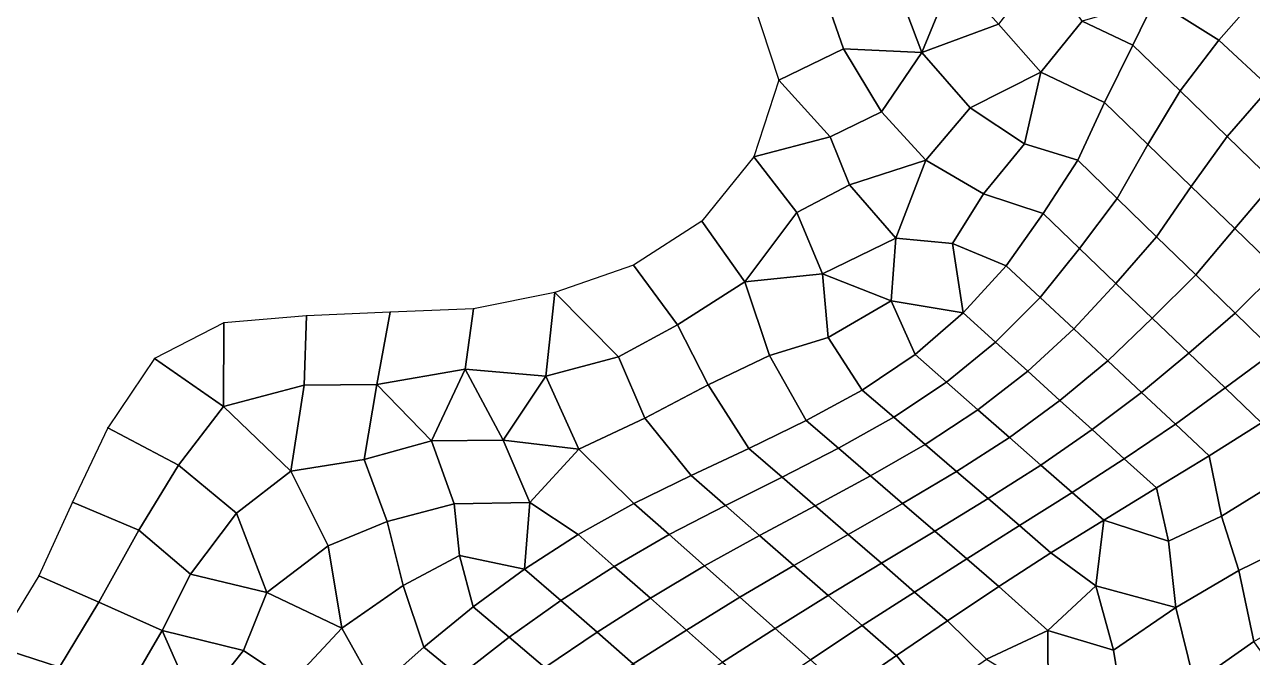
# Model space of a CAD drawing. Extents: x 727294 to 731543, y 8575035 to 8579824.
# Drawn here: x 729828.5 to 730122.8, y 8577305.5 to 8577457.3 of the extents above; entities that cross this region are included whole.
import ezdxf

# ---------------------------------------------------------------- set-up
doc = ezdxf.new("R2010")
doc.units = 0
for name, color, linetype in [('MESH_BOUND', 25, 'CONTINUOUS'), ('MESH_ELEMS', 250, 'CONTINUOUS'), ('MESH_NODES', 18, 'CONTINUOUS')]:
    doc.layers.add(name, color=color, linetype=linetype)

msp = doc.modelspace()

# ---------------------------------------------------------------- linework, layer by layer
at = {"layer": 'MESH_BOUND', "color": 25}
for points in [[(730003.04, 8577462.88, 38.17), (730009.33, 8577443.92, 38.17)], [(730009.33, 8577443.92, 38.17), (730003.28, 8577425.53, 38.17)], [(730003.28, 8577425.53, 38.17), (729990.87, 8577410.11, 38.17)], [(729990.87, 8577410.11, 38.17), (729974.46, 8577399.58, 38.17)], [(729974.46, 8577399.58, 38.17), (729955.6, 8577392.99, 38.17)], [(729955.6, 8577392.99, 38.17), (729936.1, 8577389.13, 38.17)], [(729896.13, 8577387.4, 38.17), (729876.29, 8577385.73, 38.17)], [(729916.11, 8577388.31, 38.17), (729896.13, 8577387.4, 38.17)], [(729936.1, 8577389.13, 38.17), (729916.11, 8577388.31, 38.17)], [(729876.29, 8577385.73, 38.17), (729859.66, 8577377.17, 38.17)], [(729859.66, 8577377.17, 38.17), (729848.51, 8577360.62, 38.17)], [(729848.51, 8577360.62, 38.17), (729839.97, 8577342.77, 38.17)], [(729839.97, 8577342.77, 38.17), (729831.91, 8577325.13, 38.17)], [(729831.91, 8577325.13, 38.17), (729821.52, 8577308.17, 38.17)]]:
    msp.add_polyline3d(points, dxfattribs=at)
at = {"layer": 'MESH_ELEMS', "color": 179}
for points in [[(730024.84, 8577451.46, 38.17), (730043.58, 8577450.59, 37.77), (730035.27, 8577472.61, 36.86), (730019.38, 8577467.14, 38.17)], [(730043.58, 8577450.59, 37.77), (730051.31, 8577469.44, 34.18), (730035.27, 8577472.61, 36.86), (730043.58, 8577450.59, 37.77)], [(730114.78, 8577453.56, 32.83), (730123.83, 8577463.87, 32.73), (730110.31, 8577473.94, 33.01), (730099.46, 8577463.15, 33.05)], [(730051.31, 8577469.44, 34.18), (730043.58, 8577450.59, 37.77), (730061.96, 8577457.4, 33.84), (730051.31, 8577469.44, 34.18)], [(730061.96, 8577457.4, 33.84), (730072.11, 8577445.87, 33.4), (730082.01, 8577458.09, 33.48), (730072.91, 8577471.49, 33.97)], [(730009.33, 8577443.92, 38.17), (730024.84, 8577451.46, 38.17), (730019.38, 8577467.14, 38.17), (730003.04, 8577462.88, 38.17)], [(730082.01, 8577458.09, 33.48), (730094.2, 8577452.3, 33.35), (730099.46, 8577463.15, 33.05), (730082.01, 8577458.09, 33.48)], [(730094.2, 8577452.3, 33.35), (730105.48, 8577441.37, 33.06), (730114.78, 8577453.56, 32.83), (730099.46, 8577463.15, 33.05)], [(730123.83, 8577463.87, 32.73), (730114.78, 8577453.56, 32.83), (730127.01, 8577442.21, 32.68), (730139.67, 8577452.41, 32.57)], [(730055.15, 8577437.3, 33.38), (730072.11, 8577445.87, 33.4), (730061.96, 8577457.4, 33.84), (730043.58, 8577450.59, 37.77)], [(730087.4, 8577438.61, 33.35), (730094.2, 8577452.3, 33.35), (730082.01, 8577458.09, 33.48), (730072.11, 8577445.87, 33.4)], [(730024.84, 8577451.46, 38.17), (730009.33, 8577443.92, 38.17), (730021.58, 8577430.36, 38.17), (730033.95, 8577436.38, 38.17)], [(730024.84, 8577451.46, 38.17), (730033.95, 8577436.38, 38.17), (730043.58, 8577450.59, 37.77), (730024.84, 8577451.46, 38.17)], [(730094.2, 8577452.3, 33.35), (730087.4, 8577438.61, 33.35), (730097.79, 8577428.54, 33.08), (730105.48, 8577441.37, 33.06)], [(730127.01, 8577442.21, 32.68), (730114.78, 8577453.56, 32.83), (730105.48, 8577441.37, 33.06), (730116.77, 8577430.43, 32.9)], [(730033.95, 8577436.38, 38.17), (730044.54, 8577424.78, 33.67), (730055.15, 8577437.3, 33.38), (730043.58, 8577450.59, 37.77)], [(730072.11, 8577445.87, 33.4), (730055.15, 8577437.3, 33.38), (730068.16, 8577428.65, 33.42), (730072.11, 8577445.87, 33.4)], [(730080.94, 8577424.76, 33.25), (730087.4, 8577438.61, 33.35), (730072.11, 8577445.87, 33.4), (730068.16, 8577428.65, 33.42)], [(730003.28, 8577425.53, 38.17), (730021.58, 8577430.36, 38.17), (730009.33, 8577443.92, 38.17), (730003.28, 8577425.53, 38.17)], [(730105.48, 8577441.37, 33.06), (730097.79, 8577428.54, 33.08), (730108.18, 8577418.47, 32.97), (730116.77, 8577430.43, 32.9)], [(730116.77, 8577430.43, 32.9), (730128.05, 8577419.5, 32.8), (730136.36, 8577429.95, 32.65), (730127.01, 8577442.21, 32.68)], [(730058.36, 8577416.69, 33.26), (730068.16, 8577428.65, 33.42), (730055.15, 8577437.3, 33.38), (730044.54, 8577424.78, 33.67)], [(730087.4, 8577438.61, 33.35), (730080.94, 8577424.76, 33.25), (730090.38, 8577415.58, 33.16), (730097.79, 8577428.54, 33.08)], [(730033.95, 8577436.38, 38.17), (730021.58, 8577430.36, 38.17), (730026.28, 8577418.84, 38.17), (730044.54, 8577424.78, 33.67)], [(730013.65, 8577412.24, 38.17), (730026.28, 8577418.84, 38.17), (730021.58, 8577430.36, 38.17), (730003.28, 8577425.53, 38.17)], [(730072.63, 8577411.93, 33.23), (730080.94, 8577424.76, 33.25), (730068.16, 8577428.65, 33.42), (730058.36, 8577416.69, 33.26)], [(730097.79, 8577428.54, 33.08), (730090.38, 8577415.58, 33.16), (730099.83, 8577406.4, 33.1), (730108.18, 8577418.47, 32.97)], [(730116.77, 8577430.43, 32.9), (730108.18, 8577418.47, 32.97), (730118.57, 8577408.4, 32.94), (730128.05, 8577419.5, 32.8)], [(729990.87, 8577410.11, 38.17), (730001.15, 8577395.61, 38.17), (730013.65, 8577412.24, 38.17), (730003.28, 8577425.53, 38.17)], [(730026.28, 8577418.84, 38.17), (730037.36, 8577406.07, 33.14), (730044.54, 8577424.78, 33.67), (730026.28, 8577418.84, 38.17)], [(730050.95, 8577404.79, 33.19), (730058.36, 8577416.69, 33.26), (730044.54, 8577424.78, 33.67), (730037.36, 8577406.07, 33.14)], [(730080.94, 8577424.76, 33.25), (730072.63, 8577411.93, 33.23), (730081.36, 8577403.57, 33.13), (730090.38, 8577415.58, 33.16)], [(730019.8, 8577397.51, 38.09), (730037.36, 8577406.07, 33.14), (730026.28, 8577418.84, 38.17), (730013.65, 8577412.24, 38.17)], [(730128.05, 8577419.5, 32.8), (730118.57, 8577408.4, 32.94), (730128.97, 8577398.33, 32.3), (730139.33, 8577408.57, 32.52)], [(730063.8, 8577399.46, 33.21), (730072.63, 8577411.93, 33.23), (730058.36, 8577416.69, 33.26), (730050.95, 8577404.79, 33.19)], [(730108.18, 8577418.47, 32.97), (730099.83, 8577406.4, 33.1), (730109.27, 8577397.23, 32.92), (730118.57, 8577408.4, 32.94)], [(730090.38, 8577415.58, 33.16), (730081.36, 8577403.57, 33.13), (730090.1, 8577395.22, 33.16), (730099.83, 8577406.4, 33.1)], [(729985.06, 8577385.29, 38.16), (730001.15, 8577395.61, 38.17), (729990.87, 8577410.11, 38.17), (729974.46, 8577399.58, 38.17)], [(730001.15, 8577395.61, 38.17), (730019.8, 8577397.51, 38.09), (730013.65, 8577412.24, 38.17), (730001.15, 8577395.61, 38.17)], [(730072.63, 8577411.93, 33.23), (730063.8, 8577399.46, 33.21), (730071.91, 8577391.87, 33.07), (730081.36, 8577403.57, 33.13)], [(730118.57, 8577408.4, 32.94), (730109.27, 8577397.23, 32.92), (730118.71, 8577388.05, 29.96), (730128.97, 8577398.33, 32.3)], [(730037.36, 8577406.07, 33.14), (730019.8, 8577397.51, 38.09), (730036.24, 8577391.01, 33.06), (730037.36, 8577406.07, 33.14)], [(730050.95, 8577404.79, 33.19), (730037.36, 8577406.07, 33.14), (730036.24, 8577391.01, 33.06), (730053.53, 8577388.16, 33.07)], [(730063.8, 8577399.46, 33.21), (730050.95, 8577404.79, 33.19), (730053.53, 8577388.16, 33.07), (730063.8, 8577399.46, 33.21)], [(730099.83, 8577406.4, 33.1), (730090.1, 8577395.22, 33.16), (730098.83, 8577386.86, 32.57), (730109.27, 8577397.23, 32.92)], [(730081.36, 8577403.57, 33.13), (730071.91, 8577391.87, 33.07), (730080.02, 8577384.28, 32.68), (730090.1, 8577395.22, 33.16)], [(729970.85, 8577377.57, 38.16), (729985.06, 8577385.29, 38.16), (729974.46, 8577399.58, 38.17), (729955.6, 8577392.99, 38.17)], [(730063.8, 8577399.46, 33.21), (730053.53, 8577388.16, 33.07), (730061.24, 8577381.16, 33.06), (730071.91, 8577391.87, 33.07)], [(730128.97, 8577398.33, 32.3), (730118.71, 8577388.05, 29.96), (730128.15, 8577378.87, 29.28), (730139.36, 8577388.26, 29.86)], [(729985.06, 8577385.29, 38.16), (729992.36, 8577370.93, 32.65), (730007.08, 8577377.96, 32.74), (730001.15, 8577395.61, 38.17)], [(730021.15, 8577382.23, 33), (730019.8, 8577397.51, 38.09), (730001.15, 8577395.61, 38.17), (730007.08, 8577377.96, 32.74)], [(730019.8, 8577397.51, 38.09), (730021.15, 8577382.23, 33), (730036.24, 8577391.01, 33.06), (730019.8, 8577397.51, 38.09)], [(730109.27, 8577397.23, 32.92), (730098.83, 8577386.86, 32.57), (730107.56, 8577378.51, 29.37), (730118.71, 8577388.05, 29.96)], [(729953.43, 8577372.98, 38.16), (729955.6, 8577392.99, 38.17), (729936.1, 8577389.13, 38.17), (729934.15, 8577374.61, 38.17)], [(729955.6, 8577392.99, 38.17), (729953.43, 8577372.98, 38.16), (729970.85, 8577377.57, 38.16), (729955.6, 8577392.99, 38.17)], [(730090.1, 8577395.22, 33.16), (730080.02, 8577384.28, 32.68), (730088.13, 8577376.68, 29.9), (730098.83, 8577386.86, 32.57)], [(730041.96, 8577378.19, 33.04), (730036.24, 8577391.01, 33.06), (730021.15, 8577382.23, 33), (730029.32, 8577369.62, 33.01)], [(730053.53, 8577388.16, 33.07), (730036.24, 8577391.01, 33.06), (730041.96, 8577378.19, 33.04), (730053.53, 8577388.16, 33.07)], [(730071.91, 8577391.87, 33.07), (730061.24, 8577381.16, 33.06), (730068.96, 8577374.16, 31.24), (730080.02, 8577384.28, 32.68)], [(729895.57, 8577370.78, 38.17), (729896.13, 8577387.4, 38.17), (729876.29, 8577385.73, 38.17), (729876.19, 8577365.69, 38.17)], [(729912.94, 8577371, 38.17), (729916.11, 8577388.31, 38.17), (729896.13, 8577387.4, 38.17), (729895.57, 8577370.78, 38.17)], [(729934.15, 8577374.61, 38.17), (729936.1, 8577389.13, 38.17), (729916.11, 8577388.31, 38.17), (729912.94, 8577371, 38.17)], [(730053.53, 8577388.16, 33.07), (730041.96, 8577378.19, 33.04), (730049.49, 8577371.56, 32.96), (730061.24, 8577381.16, 33.06)], [(730098.83, 8577386.86, 32.57), (730088.13, 8577376.68, 29.9), (730096.25, 8577369.09, 29.38), (730107.56, 8577378.51, 29.37)], [(730118.71, 8577388.05, 29.96), (730107.56, 8577378.51, 29.37), (730116.3, 8577370.15, 29.45), (730128.15, 8577378.87, 29.28)], [(729876.19, 8577365.69, 38.17), (729876.29, 8577385.73, 38.17), (729859.66, 8577377.17, 38.17), (729876.19, 8577365.69, 38.17)], [(729970.85, 8577377.57, 38.16), (729977.17, 8577362.87, 32.5), (729992.36, 8577370.93, 32.65), (729985.06, 8577385.29, 38.16)], [(730080.02, 8577384.28, 32.68), (730068.96, 8577374.16, 31.24), (730076.67, 8577367.16, 29.42), (730088.13, 8577376.68, 29.9)], [(730021.15, 8577382.23, 33), (730007.08, 8577377.96, 32.74), (730015.88, 8577362.35, 32.82), (730029.32, 8577369.62, 33.01)], [(730061.24, 8577381.16, 33.06), (730049.49, 8577371.56, 32.96), (730057.03, 8577364.93, 31.55), (730068.96, 8577374.16, 31.24)], [(730002.14, 8577355.64, 32.53), (730015.88, 8577362.35, 32.82), (730007.08, 8577377.96, 32.74), (729992.36, 8577370.93, 32.65)], [(730041.96, 8577378.19, 33.04), (730029.32, 8577369.62, 33.01), (730036.86, 8577363.12, 32.63), (730049.49, 8577371.56, 32.96)], [(730107.56, 8577378.51, 29.37), (730096.25, 8577369.09, 29.38), (730104.36, 8577361.5, 29.86), (730116.3, 8577370.15, 29.45)], [(730128.15, 8577378.87, 29.28), (730116.3, 8577370.15, 29.45), (730125.03, 8577361.8, 31.03), (730137.59, 8577369.7, 30.09)], [(729865.39, 8577351.64, 38.17), (729876.19, 8577365.69, 38.17), (729859.66, 8577377.17, 38.17), (729848.51, 8577360.62, 38.17)], [(729961.4, 8577355.5, 32.64), (729977.17, 8577362.87, 32.5), (729970.85, 8577377.57, 38.16), (729953.43, 8577372.98, 38.16)], [(730088.13, 8577376.68, 29.9), (730076.67, 8577367.16, 29.42), (730084.38, 8577360.17, 29.44), (730096.25, 8577369.09, 29.38)], [(729926.02, 8577357.44, 38.11), (729934.15, 8577374.61, 38.17), (729912.94, 8577371, 38.17), (729926.02, 8577357.44, 38.11)], [(729926.02, 8577357.44, 38.11), (729943.27, 8577357.66, 36.21), (729934.15, 8577374.61, 38.17), (729926.02, 8577357.44, 38.11)], [(729934.15, 8577374.61, 38.17), (729943.27, 8577357.66, 36.21), (729953.43, 8577372.98, 38.16), (729934.15, 8577374.61, 38.17)], [(729953.43, 8577372.98, 38.16), (729943.27, 8577357.66, 36.21), (729961.4, 8577355.5, 32.64), (729953.43, 8577372.98, 38.16)], [(730068.96, 8577374.16, 31.24), (730057.03, 8577364.93, 31.55), (730064.56, 8577358.3, 29.4), (730076.67, 8577367.16, 29.42)], [(729895.57, 8577370.78, 38.17), (729876.19, 8577365.69, 38.17), (729892.32, 8577350.19, 38.17), (729895.57, 8577370.78, 38.17)], [(729909.89, 8577353.02, 38.17), (729912.94, 8577371, 38.17), (729895.57, 8577370.78, 38.17), (729892.32, 8577350.19, 38.17)], [(729912.94, 8577371, 38.17), (729909.89, 8577353.02, 38.17), (729926.02, 8577357.44, 38.11), (729912.94, 8577371, 38.17)], [(729988.3, 8577349.14, 32.37), (730002.14, 8577355.64, 32.53), (729992.36, 8577370.93, 32.65), (729977.17, 8577362.87, 32.5)], [(730029.32, 8577369.62, 33.01), (730015.88, 8577362.35, 32.82), (730023.58, 8577355.72, 31.88), (730036.86, 8577363.12, 32.63)], [(730049.49, 8577371.56, 32.96), (730036.86, 8577363.12, 32.63), (730044.4, 8577356.62, 29.39), (730057.03, 8577364.93, 31.55)], [(730096.25, 8577369.09, 29.38), (730084.38, 8577360.17, 29.44), (730092.1, 8577353.17, 30.17), (730104.36, 8577361.5, 29.86)], [(730116.3, 8577370.15, 29.45), (730104.36, 8577361.5, 29.86), (730112.47, 8577353.91, 32.01), (730125.03, 8577361.8, 31.03)], [(730076.67, 8577367.16, 29.42), (730064.56, 8577358.3, 29.4), (730072.1, 8577351.67, 29.59), (730084.38, 8577360.17, 29.44)], [(729879.33, 8577340.1, 38.17), (729892.32, 8577350.19, 38.17), (729876.19, 8577365.69, 38.17), (729865.39, 8577351.64, 38.17)], [(730036.86, 8577363.12, 32.63), (730023.58, 8577355.72, 31.88), (730031.28, 8577349.1, 30.1), (730044.4, 8577356.62, 29.39)], [(730057.03, 8577364.93, 31.55), (730044.4, 8577356.62, 29.39), (730051.93, 8577350.12, 28.58), (730064.56, 8577358.3, 29.4)], [(729855.88, 8577336.08, 38.17), (729865.39, 8577351.64, 38.17), (729848.51, 8577360.62, 38.17), (729839.97, 8577342.77, 38.17)], [(729977.17, 8577362.87, 32.5), (729961.4, 8577355.5, 32.64), (729974.55, 8577342.48, 32.52), (729988.3, 8577349.14, 32.37)], [(730015.88, 8577362.35, 32.82), (730002.14, 8577355.64, 32.53), (730010.08, 8577348.75, 31.62), (730023.58, 8577355.72, 31.88)], [(730084.38, 8577360.17, 29.44), (730072.1, 8577351.67, 29.59), (730079.63, 8577345.05, 32.12), (730092.1, 8577353.17, 30.17)], [(730104.36, 8577361.5, 29.86), (730092.1, 8577353.17, 30.17), (730099.81, 8577346.17, 32.36), (730112.47, 8577353.91, 32.01)], [(730112.47, 8577353.91, 32.01), (730115.39, 8577339.42, 32.97), (730129.27, 8577347.97, 32.96), (730125.03, 8577361.8, 31.03)], [(729915.39, 8577338.12, 32.76), (729931.46, 8577342.4, 32.79), (729926.02, 8577357.44, 38.11), (729909.89, 8577353.02, 38.17)], [(729943.27, 8577357.66, 36.21), (729926.02, 8577357.44, 38.11), (729931.46, 8577342.4, 32.79), (729949.66, 8577342.72, 32.55)], [(729949.66, 8577342.72, 32.55), (729961.4, 8577355.5, 32.64), (729943.27, 8577357.66, 36.21), (729949.66, 8577342.72, 32.55)], [(730064.56, 8577358.3, 29.4), (730051.93, 8577350.12, 28.58), (730059.47, 8577343.63, 29.91), (730072.1, 8577351.67, 29.59)], [(729961.4, 8577355.5, 32.64), (729949.66, 8577342.72, 32.55), (729961.23, 8577334.99, 32.55), (729974.55, 8577342.48, 32.52)], [(730002.14, 8577355.64, 32.53), (729988.3, 8577349.14, 32.37), (729996.5, 8577341.95, 30.27), (730010.08, 8577348.75, 31.62)], [(730023.58, 8577355.72, 31.88), (730010.08, 8577348.75, 31.62), (730018.01, 8577341.87, 29.47), (730031.28, 8577349.1, 30.1)], [(730044.4, 8577356.62, 29.39), (730031.28, 8577349.1, 30.1), (730038.98, 8577342.47, 27.84), (730051.93, 8577350.12, 28.58)], [(729855.88, 8577336.08, 38.17), (729868.25, 8577325.48, 38.17), (729879.33, 8577340.1, 38.17), (729865.39, 8577351.64, 38.17)], [(729909.89, 8577353.02, 38.17), (729892.32, 8577350.19, 38.17), (729901.27, 8577332.31, 32.6), (729915.39, 8577338.12, 32.76)], [(730072.1, 8577351.67, 29.59), (730059.47, 8577343.63, 29.91), (730067, 8577337.13, 32.29), (730079.63, 8577345.05, 32.12)], [(730092.1, 8577353.17, 30.17), (730079.63, 8577345.05, 32.12), (730087.17, 8577338.42, 32.44), (730099.81, 8577346.17, 32.36)], [(730115.39, 8577339.42, 32.97), (730112.47, 8577353.91, 32.01), (730099.81, 8577346.17, 32.36), (730102.74, 8577333.42, 32.84)], [(729879.33, 8577340.1, 38.17), (729886.58, 8577321.13, 32.68), (729901.27, 8577332.31, 32.6), (729892.32, 8577350.19, 38.17)], [(729988.3, 8577349.14, 32.37), (729974.55, 8577342.48, 32.52), (729983.01, 8577334.98, 30.09), (729996.5, 8577341.95, 30.27)], [(730010.08, 8577348.75, 31.62), (729996.5, 8577341.95, 30.27), (730004.7, 8577334.75, 29.86), (730018.01, 8577341.87, 29.47)], [(730031.28, 8577349.1, 30.1), (730018.01, 8577341.87, 29.47), (730025.94, 8577334.99, 28.27), (730038.98, 8577342.47, 27.84)], [(730051.93, 8577350.12, 28.58), (730038.98, 8577342.47, 27.84), (730046.68, 8577335.84, 28.64), (730059.47, 8577343.63, 29.91)], [(730102.74, 8577333.42, 32.84), (730099.81, 8577346.17, 32.36), (730087.17, 8577338.42, 32.44), (730102.74, 8577333.42, 32.84)], [(730115.39, 8577339.42, 32.97), (730119.54, 8577326.37, 32.97), (730132.8, 8577332.86, 32.87), (730129.27, 8577347.97, 32.96)], [(729846.33, 8577318.81, 38.17), (729855.88, 8577336.08, 38.17), (729839.97, 8577342.77, 38.17), (729831.91, 8577325.13, 38.17)], [(729932.74, 8577330, 32.77), (729931.46, 8577342.4, 32.79), (729915.39, 8577338.12, 32.76), (729919.3, 8577322.8, 32.6)], [(729932.74, 8577330, 32.77), (729948.37, 8577326.72, 32.67), (729949.66, 8577342.72, 32.55), (729931.46, 8577342.4, 32.79)], [(729961.23, 8577334.99, 32.55), (729949.66, 8577342.72, 32.55), (729948.37, 8577326.72, 32.67), (729961.23, 8577334.99, 32.55)], [(729974.55, 8577342.48, 32.52), (729961.23, 8577334.99, 32.55), (729969.87, 8577327.35, 31.24), (729983.01, 8577334.98, 30.09)], [(730038.98, 8577342.47, 27.84), (730025.94, 8577334.99, 28.27), (730033.88, 8577328.11, 29.65), (730046.68, 8577335.84, 28.64)], [(730059.47, 8577343.63, 29.91), (730046.68, 8577335.84, 28.64), (730054.38, 8577329.21, 31.63), (730067, 8577337.13, 32.29)], [(730079.63, 8577345.05, 32.12), (730067, 8577337.13, 32.29), (730074.54, 8577330.63, 32.41), (730087.17, 8577338.42, 32.44)], [(729868.25, 8577325.48, 38.17), (729886.58, 8577321.13, 32.68), (729879.33, 8577340.1, 38.17), (729868.25, 8577325.48, 38.17)], [(729996.5, 8577341.95, 30.27), (729983.01, 8577334.98, 30.09), (729991.47, 8577327.48, 28.72), (730004.7, 8577334.75, 29.86)], [(730018.01, 8577341.87, 29.47), (730004.7, 8577334.75, 29.86), (730012.9, 8577327.56, 29.02), (730025.94, 8577334.99, 28.27)], [(730119.54, 8577326.37, 32.97), (730115.39, 8577339.42, 32.97), (730102.74, 8577333.42, 32.84), (730104.46, 8577317.5, 32.87)], [(729919.3, 8577322.8, 32.6), (729915.39, 8577338.12, 32.76), (729901.27, 8577332.31, 32.6), (729904.6, 8577312.54, 32.6)], [(730067, 8577337.13, 32.29), (730054.38, 8577329.21, 31.63), (730062.08, 8577322.58, 32.24), (730074.54, 8577330.63, 32.41)], [(730074.54, 8577330.63, 32.41), (730085.32, 8577322.67, 33.05), (730087.17, 8577338.42, 32.44), (730074.54, 8577330.63, 32.41)], [(730102.74, 8577333.42, 32.84), (730087.17, 8577338.42, 32.44), (730085.32, 8577322.67, 33.05), (730104.46, 8577317.5, 32.87)], [(729846.33, 8577318.81, 38.17), (729861.47, 8577312.02, 38.17), (729868.25, 8577325.48, 38.17), (729855.88, 8577336.08, 38.17)], [(729961.23, 8577334.99, 32.55), (729948.37, 8577326.72, 32.67), (729957.05, 8577319.16, 31.52), (729969.87, 8577327.35, 31.24)], [(729983.01, 8577334.98, 30.09), (729969.87, 8577327.35, 31.24), (729978.51, 8577319.71, 29.04), (729991.47, 8577327.48, 28.72)], [(730004.7, 8577334.75, 29.86), (729991.47, 8577327.48, 28.72), (729999.94, 8577319.99, 28.81), (730012.9, 8577327.56, 29.02)], [(730025.94, 8577334.99, 28.27), (730012.9, 8577327.56, 29.02), (730021.1, 8577320.36, 31.3), (730033.88, 8577328.11, 29.65)], [(730046.68, 8577335.84, 28.64), (730033.88, 8577328.11, 29.65), (730041.81, 8577321.22, 30.93), (730054.38, 8577329.21, 31.63)], [(729901.27, 8577332.31, 32.6), (729886.58, 8577321.13, 32.68), (729904.6, 8577312.54, 32.6), (729901.27, 8577332.31, 32.6)], [(730073.82, 8577311.97, 33.01), (730085.32, 8577322.67, 33.05), (730074.54, 8577330.63, 32.41), (730062.08, 8577322.58, 32.24)], [(730119.54, 8577326.37, 32.97), (730123.17, 8577309.34, 32.73), (730139.4, 8577318.64, 32.51), (730132.8, 8577332.86, 32.87)], [(729919.3, 8577322.8, 32.6), (729924.25, 8577307.97, 32.49), (729936.07, 8577317.67, 32.87), (729932.74, 8577330, 32.77)], [(729932.74, 8577330, 32.77), (729936.07, 8577317.67, 32.87), (729948.37, 8577326.72, 32.67), (729932.74, 8577330, 32.77)], [(730033.88, 8577328.11, 29.65), (730021.1, 8577320.36, 31.3), (730029.3, 8577313.17, 31.92), (730041.81, 8577321.22, 30.93)], [(730054.38, 8577329.21, 31.63), (730041.81, 8577321.22, 30.93), (730049.75, 8577314.34, 32.53), (730062.08, 8577322.58, 32.24)], [(729836.9, 8577303.21, 38.17), (729846.33, 8577318.81, 38.17), (729831.91, 8577325.13, 38.17), (729821.52, 8577308.17, 38.17)], [(729881, 8577307.17, 32.62), (729886.58, 8577321.13, 32.68), (729868.25, 8577325.48, 38.17), (729861.47, 8577312.02, 38.17)], [(729948.37, 8577326.72, 32.67), (729936.07, 8577317.67, 32.87), (729944.65, 8577310.4, 31.19), (729957.05, 8577319.16, 31.52)], [(729969.87, 8577327.35, 31.24), (729957.05, 8577319.16, 31.52), (729965.73, 8577311.59, 28.69), (729978.51, 8577319.71, 29.04)], [(729991.47, 8577327.48, 28.72), (729978.51, 8577319.71, 29.04), (729987.14, 8577312.07, 29.8), (729999.94, 8577319.99, 28.81)], [(730012.9, 8577327.56, 29.02), (729999.94, 8577319.99, 28.81), (730008.4, 8577312.49, 31.93), (730021.1, 8577320.36, 31.3)], [(730123.17, 8577309.34, 32.73), (730119.54, 8577326.37, 32.97), (730104.46, 8577317.5, 32.87), (730108.94, 8577299.38, 32.78)], [(729924.25, 8577307.97, 32.49), (729919.3, 8577322.8, 32.6), (729904.6, 8577312.54, 32.6), (729912.82, 8577297.82, 32.56)], [(730062.08, 8577322.58, 32.24), (730049.75, 8577314.34, 32.53), (730059.08, 8577305.09, 33.07), (730073.82, 8577311.97, 33.01)], [(730085.32, 8577322.67, 33.05), (730073.82, 8577311.97, 33.01), (730089.52, 8577307.3, 32.97), (730085.32, 8577322.67, 33.05)], [(730085.32, 8577322.67, 33.05), (730089.52, 8577307.3, 32.97), (730104.46, 8577317.5, 32.87), (730085.32, 8577322.67, 33.05)], [(729861.47, 8577312.02, 38.17), (729846.33, 8577318.81, 38.17), (729836.9, 8577303.21, 38.17), (729850.51, 8577293.09, 38.17)], [(729892.39, 8577299.53, 32.63), (729904.6, 8577312.54, 32.6), (729886.58, 8577321.13, 32.68), (729881, 8577307.17, 32.62)], [(729957.05, 8577319.16, 31.52), (729944.65, 8577310.4, 31.19), (729953.23, 8577303.12, 28.78), (729965.73, 8577311.59, 28.69)], [(729978.51, 8577319.71, 29.04), (729965.73, 8577311.59, 28.69), (729974.41, 8577304.03, 29.03), (729987.14, 8577312.07, 29.8)], [(729999.94, 8577319.99, 28.81), (729987.14, 8577312.07, 29.8), (729995.78, 8577304.43, 31.64), (730008.4, 8577312.49, 31.93)], [(730021.1, 8577320.36, 31.3), (730008.4, 8577312.49, 31.93), (730016.86, 8577304.99, 32.34), (730029.3, 8577313.17, 31.92)], [(730041.81, 8577321.22, 30.93), (730029.3, 8577313.17, 31.92), (730037.49, 8577305.98, 32.33), (730049.75, 8577314.34, 32.53)], [(729936.07, 8577317.67, 32.87), (729924.25, 8577307.97, 32.49), (729932.66, 8577301.07, 29.96), (729944.65, 8577310.4, 31.19)], [(730108.94, 8577299.38, 32.78), (730104.46, 8577317.5, 32.87), (730089.52, 8577307.3, 32.97), (730091.98, 8577292, 32.85)], [(730029.3, 8577313.17, 31.92), (730016.86, 8577304.99, 32.34), (730025.32, 8577297.5, 32.29), (730037.49, 8577305.98, 32.33)], [(730049.75, 8577314.34, 32.53), (730037.49, 8577305.98, 32.33), (730045.63, 8577295.77, 35.31), (730059.08, 8577305.09, 33.07)], [(729861.47, 8577312.02, 38.17), (729850.51, 8577293.09, 38.17), (729869.79, 8577293.13, 32.56), (729861.47, 8577312.02, 38.17)], [(729861.47, 8577312.02, 38.17), (729869.79, 8577293.13, 32.56), (729881, 8577307.17, 32.62), (729861.47, 8577312.02, 38.17)], [(729892.39, 8577299.53, 32.63), (729901.8, 8577287.23, 32.47), (729912.82, 8577297.82, 32.56), (729904.6, 8577312.54, 32.6)], [(729944.65, 8577310.4, 31.19), (729932.66, 8577301.07, 29.96), (729941.08, 8577294.16, 28.89), (729953.23, 8577303.12, 28.78)], [(729965.73, 8577311.59, 28.69), (729953.23, 8577303.12, 28.78), (729961.8, 8577295.85, 29.58), (729974.41, 8577304.03, 29.03)], [(729987.14, 8577312.07, 29.8), (729974.41, 8577304.03, 29.03), (729983.1, 8577296.46, 32.66), (729995.78, 8577304.43, 31.64)], [(730008.4, 8577312.49, 31.93), (729995.78, 8577304.43, 31.64), (730004.42, 8577296.79, 32.36), (730016.86, 8577304.99, 32.34)], [(730073.82, 8577311.97, 33.01), (730059.08, 8577305.09, 33.07), (730073.83, 8577296.11, 33.07), (730073.82, 8577311.97, 33.01)], [(730089.52, 8577307.3, 32.97), (730073.82, 8577311.97, 33.01), (730073.83, 8577296.11, 33.07), (730091.98, 8577292, 32.85)], [(729828.39, 8577288.63, 38.17), (729836.9, 8577303.21, 38.17), (729821.52, 8577308.17, 38.17), (729810.9, 8577291.45, 38.17)], [(729883.53, 8577287.38, 32.51), (729892.39, 8577299.53, 32.63), (729881, 8577307.17, 32.62), (729869.79, 8577293.13, 32.56)], [(729924.25, 8577307.97, 32.49), (729912.82, 8577297.82, 32.56), (729921, 8577291.36, 31.52), (729932.66, 8577301.07, 29.96)], [(730117.68, 8577285.33, 32.92), (730133.24, 8577295.44, 32.93), (730123.17, 8577309.34, 32.73), (730108.94, 8577299.38, 32.78)], [(730034.84, 8577286.95, 33.62), (730045.63, 8577295.77, 35.31), (730037.49, 8577305.98, 32.33), (730025.32, 8577297.5, 32.29)]]:
    msp.add_3dface(points, dxfattribs=at)
at = {"layer": 'MESH_NODES', "color": 18}
for p in [(730024.84, 8577451.46, 38.17), (730094.2, 8577452.3, 33.35), (730114.78, 8577453.56, 32.83), (730043.58, 8577450.59, 37.77), (730072.11, 8577445.87, 33.4), (730009.33, 8577443.92, 38.17), (730105.48, 8577441.37, 33.06), (730055.15, 8577437.3, 33.38), (730087.4, 8577438.61, 33.35), (730033.95, 8577436.38, 38.17), (730021.58, 8577430.36, 38.17), (730068.16, 8577428.65, 33.42), (730097.79, 8577428.54, 33.08), (730116.77, 8577430.43, 32.9), (730003.28, 8577425.53, 38.17), (730044.54, 8577424.78, 33.67), (730080.94, 8577424.76, 33.25), (730026.28, 8577418.84, 38.17), (730058.36, 8577416.69, 33.26), (730108.18, 8577418.47, 32.97), (730090.38, 8577415.58, 33.16), (729990.87, 8577410.11, 38.17), (730013.65, 8577412.24, 38.17), (730072.63, 8577411.93, 33.23), (730118.57, 8577408.4, 32.94), (730037.36, 8577406.07, 33.14), (730050.95, 8577404.79, 33.19), (730099.83, 8577406.4, 33.1), (730081.36, 8577403.57, 33.13), (729974.46, 8577399.58, 38.17), (730063.8, 8577399.46, 33.21), (730001.15, 8577395.61, 38.17), (730019.8, 8577397.51, 38.09), (730109.27, 8577397.23, 32.92), (729955.6, 8577392.99, 38.17), (730090.1, 8577395.22, 33.16), (730036.24, 8577391.01, 33.06), (730071.91, 8577391.87, 33.07), (729896.13, 8577387.4, 38.17), (729916.11, 8577388.31, 38.17), (729936.1, 8577389.13, 38.17), (730053.53, 8577388.16, 33.07), (730098.83, 8577386.86, 32.57), (730118.71, 8577388.05, 29.96), (729876.29, 8577385.73, 38.17), (729985.06, 8577385.29, 38.16), (730080.02, 8577384.28, 32.68), (730021.15, 8577382.23, 33), (730061.24, 8577381.16, 33.06), (730007.08, 8577377.96, 32.74), (730041.96, 8577378.19, 33.04), (730107.56, 8577378.51, 29.37), (729859.66, 8577377.17, 38.17), (729970.85, 8577377.57, 38.16), (730088.13, 8577376.68, 29.9), (729934.15, 8577374.61, 38.17), (729953.43, 8577372.98, 38.16), (730068.96, 8577374.16, 31.24), (729895.57, 8577370.78, 38.17), (729912.94, 8577371, 38.17), (729992.36, 8577370.93, 32.65), (730029.32, 8577369.62, 33.01), (730049.49, 8577371.56, 32.96), (730096.25, 8577369.09, 29.38), (730116.3, 8577370.15, 29.45), (730076.67, 8577367.16, 29.42), (729876.19, 8577365.69, 38.17), (730036.86, 8577363.12, 32.63), (730057.03, 8577364.93, 31.55), (729848.51, 8577360.62, 38.17), (729977.17, 8577362.87, 32.5), (730015.88, 8577362.35, 32.82), (730084.38, 8577360.17, 29.44), (730104.36, 8577361.5, 29.86), (729926.02, 8577357.44, 38.11), (729943.27, 8577357.66, 36.21), (730064.56, 8577358.3, 29.4), (729961.4, 8577355.5, 32.64), (730002.14, 8577355.64, 32.53), (730023.58, 8577355.72, 31.88), (730044.4, 8577356.62, 29.39), (729865.39, 8577351.64, 38.17), (729909.89, 8577353.02, 38.17), (730072.1, 8577351.67, 29.59), (730092.1, 8577353.17, 30.17), (730112.47, 8577353.91, 32.01), (729892.32, 8577350.19, 38.17), (729988.3, 8577349.14, 32.37), (730010.08, 8577348.75, 31.62), (730031.28, 8577349.1, 30.1), (730051.93, 8577350.12, 28.58), (730099.81, 8577346.17, 32.36), (729839.97, 8577342.77, 38.17), (729931.46, 8577342.4, 32.79), (729949.66, 8577342.72, 32.55), (729974.55, 8577342.48, 32.52), (730038.98, 8577342.47, 27.84), (730059.47, 8577343.63, 29.91), (730079.63, 8577345.05, 32.12), (729879.33, 8577340.1, 38.17), (729996.5, 8577341.95, 30.27), (730018.01, 8577341.87, 29.47), (730115.39, 8577339.42, 32.97), (729915.39, 8577338.12, 32.76), (730067, 8577337.13, 32.29), (730087.17, 8577338.42, 32.44), (729855.88, 8577336.08, 38.17), (729961.23, 8577334.99, 32.55), (729983.01, 8577334.98, 30.09), (730004.7, 8577334.75, 29.86), (730025.94, 8577334.99, 28.27), (730046.68, 8577335.84, 28.64), (729901.27, 8577332.31, 32.6), (730074.54, 8577330.63, 32.41), (730102.74, 8577333.42, 32.84), (729932.74, 8577330, 32.77), (730033.88, 8577328.11, 29.65), (730054.38, 8577329.21, 31.63), (729831.91, 8577325.13, 38.17), (729868.25, 8577325.48, 38.17), (729948.37, 8577326.72, 32.67), (729969.87, 8577327.35, 31.24), (729991.47, 8577327.48, 28.72), (730012.9, 8577327.56, 29.02), (730119.54, 8577326.37, 32.97), (729919.3, 8577322.8, 32.6), (730062.08, 8577322.58, 32.24), (730085.32, 8577322.67, 33.05), (729846.33, 8577318.81, 38.17), (729886.58, 8577321.13, 32.68), (729957.05, 8577319.16, 31.52), (729978.51, 8577319.71, 29.04), (729999.94, 8577319.99, 28.81), (730021.1, 8577320.36, 31.3), (730041.81, 8577321.22, 30.93), (729936.07, 8577317.67, 32.87), (730104.46, 8577317.5, 32.87), (730029.3, 8577313.17, 31.92), (730049.75, 8577314.34, 32.53), (729861.47, 8577312.02, 38.17), (729904.6, 8577312.54, 32.6), (729944.65, 8577310.4, 31.19), (729965.73, 8577311.59, 28.69), (729987.14, 8577312.07, 29.8), (730008.4, 8577312.49, 31.93), (730073.82, 8577311.97, 33.01), (729881, 8577307.17, 32.62), (729924.25, 8577307.97, 32.49), (730089.52, 8577307.3, 32.97), (730037.49, 8577305.98, 32.33)]:
    msp.add_point(p, dxfattribs=at)

doc.saveas('drawing.dxf')
